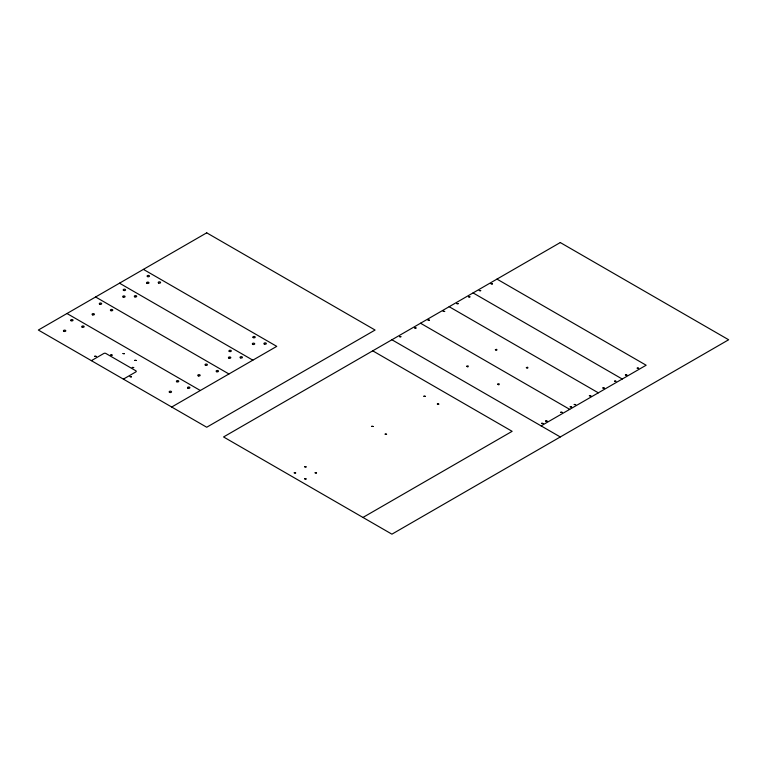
<?xml version="1.0" encoding="UTF-8"?>
<svg xmlns="http://www.w3.org/2000/svg" width="767" height="767" viewBox="0 0 767 767"><rect width="100%" height="100%" fill="white"/><g stroke="black" fill="none" stroke-linecap="round" stroke-linejoin="round"><path stroke-width="1.15" d="M91.388 360.653L103.842 353.462A1.429 0.825 0 0 1 105.865 353.462L135.836 370.768A1.429 0.825 0 0 1 135.836 371.928L123.372 379.128M171.693 407.028L276.753 346.368L143.41 269.38M362.964 517.447L512.135 431.322L372.724 350.835M541.09 425.877L646.15 365.226L496.978 279.102M473.066 292.908L622.238 379.032M449.165 306.704L598.337 392.829M420.537 323.233L569.708 409.357M391.918 339.762L560.284 436.96M119.499 283.186L252.851 360.174M95.597 296.992L228.94 373.97M66.969 313.511L200.321 390.499M94.734 356.272L96.143 356.377L94.734 356.272M110.726 355.006L112.135 355.111L110.726 355.006M123.017 353.549L124.427 353.654L123.017 353.549M130.093 376.683L131.493 376.789L130.093 376.683M132.279 367.451L133.688 367.556L132.279 367.451M134.81 360.356L136.21 360.461L134.81 360.356M294.25 472.827L295.65 472.932L294.25 472.827M304.691 466.796L306.091 466.902L304.691 466.796M304.691 478.848L306.091 478.953L304.691 478.848M315.132 472.827L316.531 472.932L315.132 472.827M371.698 426.356L373.098 426.462L371.698 426.356M399.482 336.636L400.882 336.742L399.482 336.636M385.168 434.132L386.568 434.237L385.168 434.132M414.631 327.892L416.04 327.998L414.631 327.892M428.101 320.117L429.501 320.223L428.101 320.117M423.892 396.223L425.292 396.328L423.892 396.223M443.249 311.364L444.659 311.469L443.249 311.364M456.72 303.588L458.129 303.694L456.72 303.588M437.363 403.998L438.762 404.104L437.363 403.998M468.512 296.781L469.912 296.887L468.512 296.781M479.279 290.559L480.688 290.674L479.279 290.559M466.767 366.252C468.158 368.476 469.423 364.613 466.767 366.252M491.072 283.761L492.472 283.867L491.072 283.761M495.386 349.723C496.776 351.948 498.042 348.084 495.386 349.723M497.745 384.133C499.135 386.367 500.4 382.503 497.745 384.133M526.363 367.614C527.754 369.838 529.029 365.974 526.363 367.614M541.579 423.346L542.988 423.451L541.579 423.346M545.615 421.016L547.024 421.121L545.615 421.016M560.773 412.262L562.173 412.368L560.773 412.262M570.197 406.817L571.607 406.922L570.197 406.817M574.243 404.487L575.643 404.592L574.243 404.487M589.392 395.734L590.801 395.849L589.392 395.734M602.862 387.958L604.271 388.073L602.862 387.958M614.645 381.161L616.054 381.266L614.722 381.055M625.421 374.938L626.831 375.044L625.421 374.938M637.214 368.131L638.614 368.237L637.214 368.131M206.716 232.832L38.35 330.04L206.716 427.238L375.082 330.04L206.716 232.832M560.284 242.554L223.552 436.96L391.918 534.168L728.65 339.762L560.284 242.554M123.545 290.377A1.189 0.69 0 0 0 125.539 290.07A1.189 0.69 0 0 0 124.081 289.226A1.189 0.69 0 0 0 123.545 290.377M134.906 296.906A1.189 0.69 0 0 0 136.689 296.311A1.189 0.69 0 0 0 134.906 295.707A1.189 0.69 0 0 0 134.906 296.906M123.286 297.193A1.189 0.69 0 0 0 125.069 296.599A1.189 0.69 0 0 0 123.286 296.004A1.189 0.69 0 0 0 123.286 297.193M229.275 351.42A1.189 0.69 0 0 0 231.27 351.113A1.189 0.69 0 0 0 229.812 350.27A1.189 0.69 0 0 0 229.275 351.42M240.387 357.834A1.189 0.69 0 0 0 242.382 357.527A1.189 0.69 0 0 0 240.924 356.684A1.189 0.69 0 0 0 240.387 357.834M229.017 358.237A1.189 0.69 0 0 0 230.8 357.643A1.189 0.69 0 0 0 229.017 357.048A1.189 0.69 0 0 0 229.017 358.237M147.456 276.571A1.189 0.69 0 0 0 149.44 276.264A1.189 0.69 0 0 0 147.983 275.42A1.189 0.69 0 0 0 147.456 276.571M158.568 282.994A1.189 0.69 0 0 0 160.552 282.678A1.189 0.69 0 0 0 159.095 281.844A1.189 0.69 0 0 0 158.568 282.994M146.948 283.282A1.189 0.69 0 0 0 148.942 282.975A1.189 0.69 0 0 0 147.475 282.131A1.189 0.69 0 0 0 146.948 283.282M253.187 337.624A1.189 0.69 0 0 0 255.181 337.307A1.189 0.69 0 0 0 253.714 336.473A1.189 0.69 0 0 0 253.187 337.624M264.299 344.038A1.189 0.69 0 0 0 266.293 343.731A1.189 0.69 0 0 0 264.826 342.887A1.189 0.69 0 0 0 264.299 344.038M252.928 344.431A1.189 0.69 0 0 0 254.711 343.837A1.189 0.69 0 0 0 252.928 343.242A1.189 0.69 0 0 0 252.928 344.431M63.776 331.296A1.189 0.69 0 0 0 65.761 330.989A1.189 0.69 0 0 0 64.303 330.155A1.189 0.69 0 0 0 63.776 331.296M82.127 327.125A1.189 0.69 0 0 0 84.121 326.809A1.189 0.69 0 0 0 82.663 325.975A1.189 0.69 0 0 0 82.127 327.125M71.015 320.702A1.189 0.69 0 0 0 73.009 320.395A1.189 0.69 0 0 0 71.542 319.551A1.189 0.69 0 0 0 71.015 320.702M169.507 392.349A1.189 0.69 0 0 0 171.501 392.033A1.189 0.69 0 0 0 170.044 391.199A1.189 0.69 0 0 0 169.507 392.349M176.746 381.755A1.189 0.69 0 0 0 178.74 381.439A1.189 0.69 0 0 0 177.282 380.605A1.189 0.69 0 0 0 176.746 381.755M187.857 388.169A1.189 0.69 0 0 0 189.852 387.862A1.189 0.69 0 0 0 188.394 387.019A1.189 0.69 0 0 0 187.857 388.169M92.644 314.882A1.189 0.69 0 0 0 94.427 314.288A1.189 0.69 0 0 0 92.644 313.693A1.189 0.69 0 0 0 92.644 314.882M110.994 310.702A1.189 0.69 0 0 0 112.778 310.108A1.189 0.69 0 0 0 110.994 309.513A1.189 0.69 0 0 0 110.994 310.702M99.883 304.288A1.189 0.69 0 0 0 101.666 303.694A1.189 0.69 0 0 0 99.883 303.099A1.189 0.69 0 0 0 99.883 304.288M198.375 375.926A1.189 0.69 0 0 0 200.158 375.331A1.189 0.69 0 0 0 198.375 374.737A1.189 0.69 0 0 0 198.375 375.926M205.614 365.332A1.189 0.69 0 0 0 207.397 364.737A1.189 0.69 0 0 0 205.614 364.143A1.189 0.69 0 0 0 205.614 365.332M216.725 371.746A1.189 0.69 0 0 0 218.509 371.151A1.189 0.69 0 0 0 216.725 370.557A1.189 0.69 0 0 0 216.725 371.746"/></g></svg>
